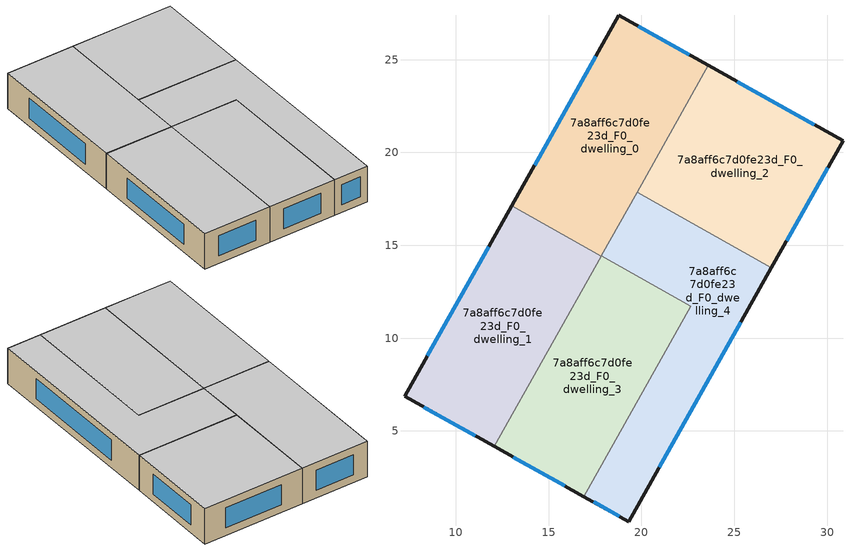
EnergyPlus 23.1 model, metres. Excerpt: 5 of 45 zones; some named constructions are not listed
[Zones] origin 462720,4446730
7a8aff6c7d0fe23d_F0_dwelling_0
 floor ground (EU_floor_Construction): 23.61,24.69 17.84,14.41 13.01,17.12 18.78,27.38 z0
 wall outside (EU_wall_Construction): 23.61,24.69 18.78,27.38 13.01,17.12 z0:3
 wall to 7a8aff6c7d0fe23d_F0_dwelling_1 (EU_wall_Construction): 13.01,17.12 17.84,14.41 z0:3
 wall to 7a8aff6c7d0fe23d_F0_dwelling_2 (EU_wall_Construction): 19.77,17.86 23.61,24.69 z0:3
 wall to 7a8aff6c7d0fe23d_F0_dwelling_4 (EU_wall_Construction): 17.85,14.43 19.77,17.85 z0:3
 wall to 7a8aff6c7d0fe23d_F0_dwelling_3 (EU_wall_Construction): 17.84,14.41 17.85,14.43 z0:3
 window (EU_Window_Construction): 17.55,25.19 14.25,19.32 / 22.58,25.26 19.82,26.8 z0.64:2.36
 ceiling to 7a8aff6c7d0fe23d_F1_dwelling_0 (EU_floor_Construction): 17.84,14.41 23.61,24.69 18.78,27.38 13.01,17.12 z3
7a8aff6c7d0fe23d_F0_dwelling_1
 floor ground (EU_floor_Construction): 17.84,14.41 12.08,4.16 7.24,6.86 13.01,17.12 z0
 wall outside (EU_wall_Construction): 13.01,17.12 7.24,6.86 12.08,4.16 z0:3
 wall to 7a8aff6c7d0fe23d_F0_dwelling_3 (EU_wall_Construction): 12.08,4.16 17.84,14.41 z0:3
 window (EU_Window_Construction): 11.78,14.93 8.48,9.06 / 8.27,6.28 11.04,4.74 z0.64:2.36
 ceiling to 7a8aff6c7d0fe23d_F1_dwelling_1 (EU_floor_Construction): 12.08,4.16 17.84,14.41 13.01,17.12 7.24,6.86 z3
7a8aff6c7d0fe23d_F0_dwelling_2
 floor ground (EU_floor_Construction): 30.86,20.64 27.01,13.79 19.77,17.86 23.61,24.69 z0
 wall outside (EU_wall_Construction): 27.01,13.79 30.86,20.64 23.61,24.69 z0:3
 wall to 7a8aff6c7d0fe23d_F0_dwelling_4 (EU_wall_Construction): 19.77,17.86 27.01,13.79 z0:3
 window (EU_Window_Construction): 27.83,15.26 30.03,19.17 / 29.31,21.51 25.17,23.82 z0.64:2.36
 ceiling to 7a8aff6c7d0fe23d_F1_dwelling_2 (EU_floor_Construction): 27.01,13.79 30.86,20.64 23.61,24.69 19.77,17.86 z3
7a8aff6c7d0fe23d_F0_dwelling_3
 floor ground (EU_floor_Construction): 22.67,11.72 16.91,1.47 12.08,4.16 17.85,14.43 z0
 wall outside (EU_wall_Construction): 12.08,4.16 16.91,1.47 z0:3
 wall to 7a8aff6c7d0fe23d_F0_dwelling_4 (EU_wall_Construction): 16.91,1.47 22.67,11.72 17.85,14.43 z0:3
 window (EU_Window_Construction): 13.11,3.58 15.87,2.04 z0.64:2.36
 ceiling to 7a8aff6c7d0fe23d_F1_dwelling_3 (EU_floor_Construction): 16.91,1.47 22.67,11.72 17.85,14.43 12.08,4.16 z3
7a8aff6c7d0fe23d_F0_dwelling_4
 floor ground (EU_floor_Construction): 27.01,13.79 19.32,0.12 16.91,1.47 22.67,11.72 17.85,14.43 19.77,17.86 z0
 wall outside (EU_wall_Construction): 16.91,1.47 19.32,0.12 27.01,13.79 z0:3
 window (EU_Window_Construction): 20.97,3.05 25.36,10.86 / 17.42,1.18 18.81,0.41 z0.64:2.36
 ceiling to 7a8aff6c7d0fe23d_F1_dwelling_4 (EU_floor_Construction): 19.32,0.12 27.01,13.79 19.77,17.86 17.85,14.43 22.67,11.72 16.91,1.47 z3
[SCHEDULE:FILE] Column Number=1; Rows to Skip at Top=0; Number of Hours of Data=8760; Column Separator=Comma; Interpolate to Timestep=No; Minutes per Item=60; Adjust Schedule for Daylight Savings=Yes
Name | File
EU_Step8_GainSchedule_7a8aff6c7d0fe23d_F3_dwelling_2_f000 | ../../schedules/7a8aff6c7d0fe23d/7a8aff6c7d0fe23d_F3_dwelling_2_f000_gain.csv
EU_Step8_GainSchedule_7a8aff6c7d0fe23d_F3_dwelling_3_f000 | ../../schedules/7a8aff6c7d0fe23d/7a8aff6c7d0fe23d_F3_dwelling_3_f000_gain.csv
EU_Step8_GainSchedule_7a8aff6c7d0fe23d_F3_dwelling_4_f000 | ../../schedules/7a8aff6c7d0fe23d/7a8aff6c7d0fe23d_F3_dwelling_4_f000_gain.csv
EU_Step8_GainSchedule_7a8aff6c7d0fe23d_F4_dwelling_0_f000 | ../../schedules/7a8aff6c7d0fe23d/7a8aff6c7d0fe23d_F4_dwelling_0_f000_gain.csv
EU_Step8_GainSchedule_7a8aff6c7d0fe23d_F4_dwelling_1_f000 | ../../schedules/7a8aff6c7d0fe23d/7a8aff6c7d0fe23d_F4_dwelling_1_f000_gain.csv
EU_Step8_GainSchedule_7a8aff6c7d0fe23d_F4_dwelling_2_f000 | ../../schedules/7a8aff6c7d0fe23d/7a8aff6c7d0fe23d_F4_dwelling_2_f000_gain.csv
EU_Step8_GainSchedule_7a8aff6c7d0fe23d_F4_dwelling_3_f000 | ../../schedules/7a8aff6c7d0fe23d/7a8aff6c7d0fe23d_F4_dwelling_3_f000_gain.csv
EU_Step8_GainSchedule_7a8aff6c7d0fe23d_F4_dwelling_4_f000 | ../../schedules/7a8aff6c7d0fe23d/7a8aff6c7d0fe23d_F4_dwelling_4_f000_gain.csv
EU_Step8_GainSchedule_7a8aff6c7d0fe23d_F5_dwelling_0_f000 | ../../schedules/7a8aff6c7d0fe23d/7a8aff6c7d0fe23d_F5_dwelling_0_f000_gain.csv
EU_Step8_GainSchedule_7a8aff6c7d0fe23d_F5_dwelling_1_f000 | ../../schedules/7a8aff6c7d0fe23d/7a8aff6c7d0fe23d_F5_dwelling_1_f000_gain.csv
EU_Step8_GainSchedule_7a8aff6c7d0fe23d_F5_dwelling_2_f000 | ../../schedules/7a8aff6c7d0fe23d/7a8aff6c7d0fe23d_F5_dwelling_2_f000_gain.csv
EU_Step8_GainSchedule_7a8aff6c7d0fe23d_F5_dwelling_3_f000 | ../../schedules/7a8aff6c7d0fe23d/7a8aff6c7d0fe23d_F5_dwelling_3_f000_gain.csv
EU_Step8_GainSchedule_7a8aff6c7d0fe23d_F5_dwelling_4_f000 | ../../schedules/7a8aff6c7d0fe23d/7a8aff6c7d0fe23d_F5_dwelling_4_f000_gain.csv
EU_Step8_GainSchedule_7a8aff6c7d0fe23d_F6_dwelling_0_f000 | ../../schedules/7a8aff6c7d0fe23d/7a8aff6c7d0fe23d_F6_dwelling_0_f000_gain.csv
EU_Step8_GainSchedule_7a8aff6c7d0fe23d_F6_dwelling_1_f000 | ../../schedules/7a8aff6c7d0fe23d/7a8aff6c7d0fe23d_F6_dwelling_1_f000_gain.csv
EU_Step8_GainSchedule_7a8aff6c7d0fe23d_F6_dwelling_2_f000 | ../../schedules/7a8aff6c7d0fe23d/7a8aff6c7d0fe23d_F6_dwelling_2_f000_gain.csv
EU_Step8_GainSchedule_7a8aff6c7d0fe23d_F6_dwelling_3_f000 | ../../schedules/7a8aff6c7d0fe23d/7a8aff6c7d0fe23d_F6_dwelling_3_f000_gain.csv
EU_Step8_GainSchedule_7a8aff6c7d0fe23d_F6_dwelling_4_f000 | ../../schedules/7a8aff6c7d0fe23d/7a8aff6c7d0fe23d_F6_dwelling_4_f000_gain.csv
